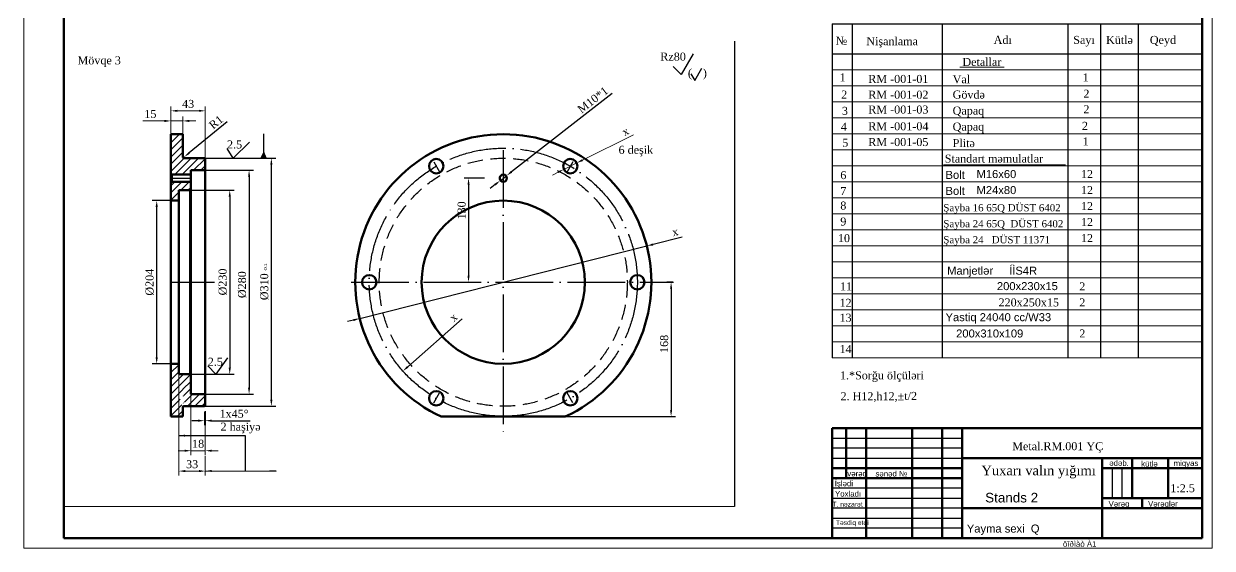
# Model space of a CAD drawing. Header units: millimetres. Extents: x -954 to 34898, y -2134 to 12006.
# Drawn here: x 13987 to 15472, y 570 to 1226 of the extents above; entities that cross this region are included whole.
import ezdxf

# ---------------------------------------------------------------- set-up
doc = ezdxf.new("R2010")
doc.units = ezdxf.units.MM
doc.header["$LTSCALE"] = 3
doc.linetypes.add('ACAD_ISO04W100', pattern=[30, 24, -3, 0, -3])
doc.linetypes.add('DASHED2', pattern=[9.525, 6.35, -3.175])
for name, color, linetype, lineweight in [('êîíòóðíàÿ', 7, 'Continuous', 53), ('îñåâûå', 101, 'ACAD_ISO04W100', 20), ('ðàçìåðíûå', 220, 'Continuous', 25), ('òîíêàÿ', 7, 'Continuous', 25), ('òîíêèé', 7, 'Continuous', 20), ('контурная', 7, 'Continuous', 50), ('невидимые', 7, 'DASHED2', 25), ('осевые', 1, 'ACAD_ISO04W100', 25), ('тонкая', 7, 'Continuous', 20)]:
    doc.layers.add(name, color=color, linetype=linetype, lineweight=lineweight)
doc.layers.add('осевая', color=4, linetype='Continuous')
doc.styles.add('s1v4', font='arial.ttf', dxfattribs={"height": 4})
doc.styles.add('s2.2v4', font='arial.ttf', dxfattribs={"height": 8})
doc.styles.add('s2.5v4', font='times.ttf', dxfattribs={"height": 10})
doc.styles.add('s3v4', font='arial.ttf', dxfattribs={"width": 0.8, "height": 12})
doc.styles.add('s4v4', font='arial.ttf', dxfattribs={"height": 16})
doc.dimstyles.new('s2.5v4', dxfattribs={"dimtxt": 10, "dimasz": 8, "dimexe": 5.5, "dimexo": 0.5, "dimgap": 3.5, "dimtad": 1, "dimdec": 0, "dimtxsty": 's2.5v4', "dimcen": 2.5, "dimclrd": 256, "dimclre": 1, "dimclrt": 256, "dimadec": 0, "dimazin": 0, "dimtfac": 1, "dimtdec": 0, "dimtmove": 0, "dimatfit": 3, "dimfxl": 1, "dimlwd": -1, "dimlwe": -1, "dimarcsym": 0})

# ---------------------------------------------------------------- blocks, each defined once
blk = doc.blocks.new('*D183')
at = {"layer": 'Defpoints', "color": 0, "transparency": 16777216}
for p in [(14581.8, 1029.4), (14589.7, 1035.5)]:
    blk.add_point(p, dxfattribs=at)
at = {"layer": 'ðàçìåðíûå', "transparency": 16777216}
for p, q in [((14721.7, 1138.2), (14596, 1040.4)), ((14581.8, 1029.4), (14589.7, 1035.5)), ((14575.5, 1024.5), (14569.2, 1019.6))]:
    blk.add_line(p, q, dxfattribs=at)
for points in [[(14595.2, 1041.5), (14596.8, 1039.4), (14589.7, 1035.5)], [(14574.6, 1025.5), (14576.3, 1023.4), (14581.8, 1029.4)]]:
    blk.add_solid(points, dxfattribs=at)
at = {"layer": 'ðàçìåðíûå', "transparency": 16777216, "insert": (14697.6, 1130.3), "char_height": 10, "attachment_point": 5, "rotation": 37.8667, "style": 's2.5v4'}
blk.add_mtext('M10*1', dxfattribs=at)
blk = doc.blocks.new('*D161')
at = {"layer": 'Defpoints', "color": 0, "transparency": 16777216}
for p in [(14213.4, 1042.5), (14213.4, 762.5), (14268.1, 762.5)]:
    blk.add_point(p, dxfattribs=at)
at = {"layer": 'ðàçìåðíûå', "color": 1, "transparency": 16777216}
for p, q in [((14213.9, 1042.5), (14273.6, 1042.5)), ((14213.9, 762.5), (14273.6, 762.5))]:
    blk.add_line(p, q, dxfattribs=at)
at = {"layer": 'ðàçìåðíûå', "transparency": 16777216}
blk.add_line((14268.1, 1034.5), (14268.1, 770.5), dxfattribs=at)
for points in [[(14266.8, 1034.5), (14269.4, 1034.5), (14268.1, 1042.5)], [(14266.8, 770.5), (14269.4, 770.5), (14268.1, 762.5)]]:
    blk.add_solid(points, dxfattribs=at)
at = {"layer": 'ðàçìåðíûå', "transparency": 16777216, "insert": (14259.4, 899.4), "char_height": 10, "attachment_point": 5, "rotation": 90, "style": 's2.5v4'}
blk.add_mtext('%%c280', dxfattribs=at)
blk = doc.blocks.new('*D162')
at = {"layer": 'Defpoints', "color": 0, "transparency": 16777216}
for p in [(14562.6, 1032.5), (14515.5, 902.5), (14542.3, 902.5)]:
    blk.add_point(p, dxfattribs=at)
at = {"layer": 'ðàçìåðíûå', "color": 1, "transparency": 16777216}
for p, q in [((14562.1, 1032.5), (14536.8, 1032.5)), ((14516, 902.5), (14547.8, 902.5))]:
    blk.add_line(p, q, dxfattribs=at)
at = {"layer": 'ðàçìåðíûå', "transparency": 16777216}
blk.add_line((14542.3, 1024.5), (14542.3, 910.5), dxfattribs=at)
for points in [[(14541, 1024.5), (14543.6, 1024.5), (14542.3, 1032.5)], [(14541, 910.5), (14543.6, 910.5), (14542.3, 902.5)]]:
    blk.add_solid(points, dxfattribs=at)
at = {"layer": 'ðàçìåðíûå', "transparency": 16777216, "insert": (14533.7, 992.2), "char_height": 10, "attachment_point": 5, "rotation": 90, "style": 's2.5v4'}
blk.add_mtext('130', dxfattribs=at)
blk = doc.blocks.new('*D172')
at = {"layer": 'Defpoints', "color": 0, "transparency": 16777216}
for p in [(14212.4, 1057.5), (14295.9, 1057.5), (14212.4, 747.5)]:
    blk.add_point(p, dxfattribs=at)
at = {"layer": 'ðàçìåðíûå', "color": 1, "transparency": 16777216}
for p, q in [((14212.9, 1057.5), (14301.4, 1057.5)), ((14212.9, 747.5), (14301.4, 747.5))]:
    blk.add_line(p, q, dxfattribs=at)
at = {"layer": 'ðàçìåðíûå', "transparency": 16777216}
blk.add_line((14295.9, 755.5), (14295.9, 1049.5), dxfattribs=at)
for points in [[(14294.6, 1049.5), (14297.3, 1049.5), (14295.9, 1057.5)], [(14294.6, 755.5), (14297.3, 755.5), (14295.9, 747.5)]]:
    blk.add_solid(points, dxfattribs=at)
at = {"layer": 'ðàçìåðíûå', "transparency": 16777216, "insert": (14287.2, 896.8), "char_height": 10, "attachment_point": 5, "rotation": 90, "style": 's2.5v4'}
blk.add_mtext('%%C310', dxfattribs=at)
blk = doc.blocks.new('*D173')
at = {"layer": 'Defpoints', "color": 0, "transparency": 16777216}
for p in [(14212.4, 741), (14213.4, 742), (14213.4, 729.4)]:
    blk.add_point(p, dxfattribs=at)
at = {"layer": 'ðàçìåðíûå', "transparency": 16777216}
for p, q in [((14204.4, 729.4), (14196.4, 729.4)), ((14212.4, 729.4), (14213.4, 729.4)), ((14221.4, 729.4), (14269.3, 729.4))]:
    blk.add_line(p, q, dxfattribs=at)
at = {"layer": 'ðàçìåðíûå', "color": 1, "transparency": 16777216}
for p, q in [((14212.4, 740.5), (14212.4, 723.9)), ((14213.4, 741.5), (14213.4, 723.9))]:
    blk.add_line(p, q, dxfattribs=at)
at = {"layer": 'ðàçìåðíûå', "transparency": 16777216}
for points in [[(14204.4, 730.8), (14204.4, 728.1), (14212.4, 729.4)], [(14221.4, 730.8), (14221.4, 728.1), (14213.4, 729.4)]]:
    blk.add_solid(points, dxfattribs=at)
at = {"layer": 'ðàçìåðíûå', "transparency": 16777216, "insert": (14249.3, 738), "char_height": 10, "attachment_point": 5, "style": 's2.5v4'}
blk.add_mtext('1x45%%D', dxfattribs=at)
blk = doc.blocks.new('*D189')
at = {"layer": 'Defpoints', "color": 0, "transparency": 16777216}
for p in [(14186.4, 1058.5), (14187.1, 1059.1)]:
    blk.add_point(p, dxfattribs=at)
at = {"layer": 'ðàçìåðíûå', "transparency": 16777216}
for p, q in [((14240.8, 1102.9), (14193.3, 1064.1)), ((14186.4, 1058.5), (14187.1, 1059.1))]:
    blk.add_line(p, q, dxfattribs=at)
at = {"layer": 'ðàçìåðíûå', "color": 1, "transparency": 16777216}
blk.add_arc((14186.4, 1058.5), 1, 298.6479, 39.2196, dxfattribs=at)
at = {"layer": 'ðàçìåðíûå', "transparency": 16777216}
blk.add_solid([(14192.5, 1065.2), (14194.2, 1063.1), (14187.1, 1059.1)], dxfattribs=at)
at = {"layer": 'ðàçìåðíûå', "transparency": 16777216, "insert": (14226.8, 1102.5), "char_height": 10, "attachment_point": 5, "rotation": 39.2196, "style": 's2.5v4'}
blk.add_mtext('R1', dxfattribs=at)
blk = doc.blocks.new('*D190')
at = {"layer": 'Defpoints', "color": 0, "transparency": 16777216}
for p in [(14170.4, 1104.1), (14170.4, 1087.5), (14185.4, 1087.5)]:
    blk.add_point(p, dxfattribs=at)
at = {"layer": 'тонкая', "transparency": 16777216}
for p, q in [((14162.4, 1104.1), (14135.3, 1104.1)), ((14185.4, 1104.1), (14170.4, 1104.1)), ((14193.4, 1104.1), (14201.4, 1104.1))]:
    blk.add_line(p, q, dxfattribs=at)
at = {"layer": 'тонкая', "color": 1, "transparency": 16777216}
for p, q in [((14170.4, 1088), (14170.4, 1109.6)), ((14185.4, 1088), (14185.4, 1109.6))]:
    blk.add_line(p, q, dxfattribs=at)
at = {"layer": 'тонкая', "transparency": 16777216}
for points in [[(14162.4, 1105.4), (14162.4, 1102.7), (14170.4, 1104.1)], [(14193.4, 1105.4), (14193.4, 1102.7), (14185.4, 1104.1)]]:
    blk.add_solid(points, dxfattribs=at)
at = {"layer": 'тонкая', "transparency": 16777216, "insert": (14144.8, 1112.7), "char_height": 10, "attachment_point": 5, "style": 's2.5v4'}
blk.add_mtext('15', dxfattribs=at)
blk = doc.blocks.new('*D191')
at = {"layer": 'Defpoints', "color": 0, "transparency": 16777216}
for p in [(14195.4, 772.5), (14213.4, 730.4), (14195.4, 691.9)]:
    blk.add_point(p, dxfattribs=at)
at = {"layer": 'тонкая', "color": 1, "transparency": 16777216}
for p, q in [((14195.4, 772), (14195.4, 686.4)), ((14213.4, 729.9), (14213.4, 686.4))]:
    blk.add_line(p, q, dxfattribs=at)
at = {"layer": 'тонкая', "transparency": 16777216}
for p, q in [((14187.4, 691.9), (14179.4, 691.9)), ((14213.4, 691.9), (14195.4, 691.9)), ((14221.4, 691.9), (14229.4, 691.9))]:
    blk.add_line(p, q, dxfattribs=at)
for points in [[(14187.4, 693.2), (14187.4, 690.5), (14195.4, 691.9)], [(14221.4, 693.2), (14221.4, 690.5), (14213.4, 691.9)]]:
    blk.add_solid(points, dxfattribs=at)
at = {"layer": 'тонкая', "transparency": 16777216, "insert": (14204.4, 700.5), "char_height": 10, "attachment_point": 5, "style": 's2.5v4'}
blk.add_mtext('18', dxfattribs=at)
blk = doc.blocks.new('*D174')
at = {"layer": 'Defpoints', "color": 0, "transparency": 16777216}
for p in [(14180.4, 787.5), (14213.4, 685.7), (14180.4, 666.4)]:
    blk.add_point(p, dxfattribs=at)
at = {"layer": 'тонкая', "color": 1, "transparency": 16777216}
for p, q in [((14180.4, 787), (14180.4, 660.9)), ((14213.4, 685.2), (14213.4, 660.9))]:
    blk.add_line(p, q, dxfattribs=at)
at = {"layer": 'тонкая', "transparency": 16777216}
blk.add_line((14205.4, 666.4), (14188.4, 666.4), dxfattribs=at)
for points in [[(14188.4, 667.8), (14188.4, 665.1), (14180.4, 666.4)], [(14205.4, 667.8), (14205.4, 665.1), (14213.4, 666.4)]]:
    blk.add_solid(points, dxfattribs=at)
at = {"layer": 'тонкая', "transparency": 16777216, "insert": (14196.9, 675), "char_height": 10, "attachment_point": 5, "style": 's2.5v4'}
blk.add_mtext('33', dxfattribs=at)
blk = doc.blocks.new('*D192')
at = {"layer": 'Defpoints', "color": 0, "transparency": 16777216}
for p in [(14170.4, 1116.7), (14170.4, 1099.6), (14213.4, 1056.5)]:
    blk.add_point(p, dxfattribs=at)
at = {"layer": 'тонкая', "color": 1, "transparency": 16777216}
for p, q in [((14170.4, 1100.1), (14170.4, 1122.2)), ((14213.4, 1057), (14213.4, 1122.2))]:
    blk.add_line(p, q, dxfattribs=at)
at = {"layer": 'тонкая', "transparency": 16777216}
blk.add_line((14205.4, 1116.7), (14178.4, 1116.7), dxfattribs=at)
for points in [[(14178.4, 1118), (14178.4, 1115.4), (14170.4, 1116.7)], [(14205.4, 1118), (14205.4, 1115.4), (14213.4, 1116.7)]]:
    blk.add_solid(points, dxfattribs=at)
at = {"layer": 'тонкая', "transparency": 16777216, "insert": (14191.9, 1125.3), "char_height": 10, "attachment_point": 5, "style": 's2.5v4'}
blk.add_mtext('43', dxfattribs=at)
blk = doc.blocks.new('*D205')
at = {"layer": 'Defpoints', "color": 0, "transparency": 16777216}
for p in [(14711.1, 1013.5), (14460.3, 791.4)]:
    blk.add_point(p, dxfattribs=at)
at = {"layer": 'тонкая', "transparency": 16777216}
blk.add_line((14534.3, 856.9), (14466.3, 796.7), dxfattribs=at)
blk.add_solid([(14465.4, 797.7), (14467.2, 795.7), (14460.3, 791.4)], dxfattribs=at)
at = {"layer": 'тонкая', "transparency": 16777216, "insert": (14523.4, 858.6), "char_height": 10, "attachment_point": 5, "rotation": 41.5323, "style": 's2.5v4'}
blk.add_mtext('x', dxfattribs=at)
blk = doc.blocks.new('*D206')
at = {"layer": 'Defpoints', "color": 0, "transparency": 16777216}
for p in [(14765.1, 947.8), (14406.4, 857.1)]:
    blk.add_point(p, dxfattribs=at)
at = {"layer": 'ðàçìåðíûå', "transparency": 16777216}
for p, q in [((14809.3, 958.9), (14772.9, 949.7)), ((14406.4, 857.1), (14765.1, 947.8)), ((14398.6, 855.2), (14390.9, 853.2))]:
    blk.add_line(p, q, dxfattribs=at)
for points in [[(14772.5, 951), (14773.2, 948.4), (14765.1, 947.8)], [(14398.3, 856.5), (14398.9, 853.9), (14406.4, 857.1)]]:
    blk.add_solid(points, dxfattribs=at)
at = {"layer": 'ðàçìåðíûå', "transparency": 16777216, "insert": (14800.4, 965.5), "char_height": 10, "attachment_point": 5, "rotation": 14.1783, "style": 's2.5v4'}
blk.add_mtext('x', dxfattribs=at)
blk = doc.blocks.new('*D207')
at = {"layer": 'Defpoints', "color": 0, "transparency": 16777216}
for p in [(14798.2, 902.5), (14663.2, 734.5), (14795.4, 734.5)]:
    blk.add_point(p, dxfattribs=at)
at = {"layer": 'ðàçìåðíûå', "color": 1, "transparency": 16777216}
for p, q in [((14797.7, 902.5), (14789.9, 902.5)), ((14663.7, 734.5), (14800.9, 734.5))]:
    blk.add_line(p, q, dxfattribs=at)
at = {"layer": 'ðàçìåðíûå', "transparency": 16777216}
blk.add_line((14795.4, 894.5), (14795.4, 742.5), dxfattribs=at)
for points in [[(14794.1, 894.5), (14796.7, 894.5), (14795.4, 902.5)], [(14794.1, 742.5), (14796.7, 742.5), (14795.4, 734.5)]]:
    blk.add_solid(points, dxfattribs=at)
at = {"layer": 'ðàçìåðíûå', "transparency": 16777216, "insert": (14786.8, 825.4), "char_height": 10, "attachment_point": 5, "rotation": 90, "style": 's2.5v4'}
blk.add_mtext('168', dxfattribs=at)
blk = doc.blocks.new('*D208')
at = {"layer": 'Defpoints', "color": 0, "transparency": 16777216}
for p in [(14194.4, 1017.5), (14194.4, 787.5), (14243.9, 787.5)]:
    blk.add_point(p, dxfattribs=at)
at = {"layer": 'ðàçìåðíûå', "color": 1, "transparency": 16777216}
for p, q in [((14194.9, 1017.5), (14249.4, 1017.5)), ((14194.9, 787.5), (14249.4, 787.5))]:
    blk.add_line(p, q, dxfattribs=at)
at = {"layer": 'ðàçìåðíûå', "transparency": 16777216}
blk.add_line((14243.9, 1009.5), (14243.9, 795.5), dxfattribs=at)
for points in [[(14242.6, 1009.5), (14245.3, 1009.5), (14243.9, 1017.5)], [(14242.6, 795.5), (14245.3, 795.5), (14243.9, 787.5)]]:
    blk.add_solid(points, dxfattribs=at)
at = {"layer": 'ðàçìåðíûå', "transparency": 16777216, "insert": (14235.2, 902.8), "char_height": 10, "attachment_point": 5, "rotation": 90, "style": 's2.5v4'}
blk.add_mtext('%%C230', dxfattribs=at)
blk = doc.blocks.new('*D209')
at = {"layer": 'Defpoints', "color": 0, "transparency": 16777216}
for p in [(14152.7, 1004.5), (14170.4, 1004.5), (14170.4, 800.5)]:
    blk.add_point(p, dxfattribs=at)
at = {"layer": 'ðàçìåðíûå', "color": 1, "transparency": 16777216}
for p, q in [((14169.9, 1004.5), (14147.2, 1004.5)), ((14169.9, 800.5), (14147.2, 800.5))]:
    blk.add_line(p, q, dxfattribs=at)
at = {"layer": 'ðàçìåðíûå', "transparency": 16777216}
blk.add_line((14152.7, 808.5), (14152.7, 996.5), dxfattribs=at)
for points in [[(14151.3, 996.5), (14154, 996.5), (14152.7, 1004.5)], [(14151.3, 808.5), (14154, 808.5), (14152.7, 800.5)]]:
    blk.add_solid(points, dxfattribs=at)
at = {"layer": 'ðàçìåðíûå', "transparency": 16777216, "insert": (14143.9, 902.5), "char_height": 10, "attachment_point": 5, "rotation": 90, "style": 's2.5v4'}
blk.add_mtext('%%C204', dxfattribs=at)
blk = doc.blocks.new('*D219')
at = {"layer": 'Defpoints', "color": 0, "transparency": 16777216}
for p in [(14661.4, 1043.5), (14677.5, 1051.5)]:
    blk.add_point(p, dxfattribs=at)
at = {"layer": 'тонкая', "transparency": 16777216}
for p, q in [((14748.3, 1086.5), (14684.7, 1055.1)), ((14654.2, 1040), (14647.1, 1036.4)), ((14661.4, 1043.5), (14677.5, 1051.5))]:
    blk.add_line(p, q, dxfattribs=at)
for points in [[(14684.1, 1056.3), (14685.3, 1053.9), (14677.5, 1051.5)], [(14653.7, 1041.2), (14654.8, 1038.8), (14661.4, 1043.5)]]:
    blk.add_solid(points, dxfattribs=at)
at = {"layer": 'тонкая', "transparency": 16777216, "insert": (14738.3, 1091), "char_height": 10, "attachment_point": 5, "rotation": 26.3244, "style": 's2.5v4'}
blk.add_mtext('x', dxfattribs=at)

msp = doc.modelspace()

# ---------------------------------------------------------------- hatches: boundary and pattern name
at = {"layer": 'êîíòóðíàÿ'}
msp.add_hatch(color=256, dxfattribs=at).paths.add_polyline_path([(14286.458, 1064.479), (14282.869, 1057.459), (14289.458, 1057.459)])
at = {"layer": 'тонкая'}
h = msp.add_hatch(dxfattribs=at)
h.set_pattern_fill('ANSI31', color=256, scale=2, style=0)
h.set_pattern_definition([(45, (-5919.7695, 1012.7194), (-4.490128, 4.490128), [])])
edge = h.paths.add_edge_path()
edge.add_line((14185.361, 1087.459), (14170.361, 1087.459))
edge.add_line((14170.361, 1087.459), (14170.361, 1037.959))
edge.add_line((14170.361, 1037.959), (14171.361, 1036.959))
edge.add_line((14171.361, 1036.959), (14195.361, 1037.459))
edge.add_line((14195.361, 1037.459), (14195.361, 1042.459))
edge.add_line((14195.361, 1042.459), (14196.486, 1042.459))
edge.add_line((14196.486, 1042.459), (14197.611, 1042.459))
edge.add_line((14197.611, 1042.459), (14199.861, 1042.459))
edge.add_line((14199.861, 1042.459), (14204.361, 1042.459))
edge.add_line((14204.361, 1042.459), (14213.361, 1042.459))
edge.add_line((14213.361, 1042.459), (14213.361, 1056.459))
edge.add_line((14213.361, 1056.459), (14212.361, 1057.459))
edge.add_line((14212.361, 1057.459), (14199.698, 1057.459))
edge.add_line((14199.698, 1057.459), (14192.948, 1057.459))
edge.add_line((14192.948, 1057.459), (14189.573, 1057.459))
edge.add_line((14189.573, 1057.459), (14186.361, 1057.459))
edge.add_arc((14186.361, 1058.459), 1, 180, 270, ccw=False)
edge.add_line((14185.361, 1058.459), (14185.361, 1087.459))
h.paths.add_polyline_path([(14180.361, 1017.459), (14194.198, 1017.459), (14195.361, 1018.459), (14195.361, 1027.459), (14170.861, 1027.459), (14170.361, 1026.959), (14170.361, 1004.459), (14180.361, 1004.459)])
edge = h.paths.add_edge_path()
edge.add_line((14195.361, 786.459), (14194.198, 787.459))
edge.add_line((14194.198, 787.459), (14180.198, 787.459))
edge.add_line((14180.198, 787.459), (14180.198, 800.459))
edge.add_line((14180.198, 800.459), (14170.361, 800.459))
edge.add_line((14170.361, 800.459), (14170.361, 734.459))
edge.add_line((14170.361, 734.459), (14185.361, 734.459))
edge.add_line((14185.361, 734.459), (14185.198, 766.741))
edge.add_arc((14198.002, 757.1), 16.028, 143.021506, 216.978494)
edge.add_line((14185.198, 747.459), (14185.361, 746.459))
edge.add_line((14185.361, 746.459), (14185.198, 747.459))
edge.add_line((14185.198, 747.459), (14185.198, 766.741))
edge.add_line((14185.198, 766.741), (14185.198, 757.764))
edge.add_line((14185.198, 757.764), (14185.198, 778.545))
edge.add_line((14185.198, 778.545), (14185.491, 762.349))
edge.add_line((14185.491, 762.349), (14186.361, 747.459))
edge.add_line((14186.361, 747.459), (14186.198, 763.084))
edge.add_line((14186.198, 763.084), (14187.823, 747.459))
edge.add_line((14187.823, 747.459), (14189.448, 747.459))
edge.add_line((14189.448, 747.459), (14192.698, 747.459))
edge.add_line((14192.698, 747.459), (14195.361, 747.459))
edge.add_line((14195.361, 747.459), (14212.198, 747.459))
edge.add_line((14212.198, 747.459), (14213.361, 748.459))
edge.add_line((14213.361, 748.459), (14213.361, 762.459))
edge.add_line((14213.361, 762.459), (14195.361, 762.459))
edge.add_line((14195.361, 762.459), (14195.361, 786.459))

# ---------------------------------------------------------------- linework, layer by layer
at = {"color": 0, "linetype": 'ByBlock', "lineweight": -2}
for points in [[(14996.596, 1225.493), (15459.096, 1225.493), (15459.096, 887.993)], [(14996.596, 1225.493), (14996.596, 995.404)], [(14996.596, 1225.493), (15021.596, 1225.493), (15021.596, 999.03)], [(14996.596, 1225.493), (14996.596, 1187.993), (15459.096, 1187.993)], [(15021.596, 1225.493), (15134.096, 1225.493), (15134.096, 998.123)], [(15291.173, 1225.493), (15291.173, 907.993)], [(15331.953, 1225.493), (15331.953, 907.993)], [(15378.835, 1225.493), (15378.835, 907.993)], [(14822.871, 1187.835), (14808.057, 1162.177), (14797.974, 1172.26)], [(14820.081, 1162.754), (14824.864, 1154.47), (14833.792, 1169.934)], [(14286.458, 1057.459), (14286.458, 1087.84)], [(14268.596, 1077.412), (14248.051, 1057.459), (14240.532, 1069.661)], [(14286.458, 1064.479), (14282.869, 1057.459), (14289.458, 1057.459), (14286.458, 1064.479)], [(14171.361, 1036.959), (14170.361, 1037.959)], [(14170.361, 1032.459), (14170.361, 1037.459)], [(14171.361, 1027.959), (14170.361, 1026.959)], [(14170.861, 1037.459), (14195.361, 1037.459)], [(14195.361, 1027.459), (14170.861, 1027.459)], [(14996.596, 1017.993), (14996.596, 887.993)], [(14180.361, 999.298), (14180.361, 797.459)], [(15021.596, 1007.993), (15021.596, 887.993)], [(14996.596, 977.993), (14996.596, 807.993)], [(15021.596, 967.993), (15021.596, 807.993)], [(15291.173, 927.993), (15291.173, 807.993)], [(15331.953, 907.993), (15331.953, 807.993)], [(15378.835, 919.671), (15378.835, 807.993)], [(14241.205, 807.956), (14226.631, 787.459), (14216.493, 798.055)]]:
    msp.add_lwpolyline(points, dxfattribs=at)
msp.add_arc((14585.731, 1032.459), 5, 180, 90, dxfattribs=at)
at = {"layer": 'êîíòóðíàÿ'}
for p, q in [((14036.558, 582.5), (14036.558, 2660)), ((15459.058, 2660), (15459.058, 582.5)), ((14170.361, 1087.459), (14170.361, 734.459)), ((14195.361, 1018.459), (14195.361, 1042.459)), ((14180.361, 1017.459), (14194.361, 1017.459)), ((14194.361, 1017.459), (14195.361, 1018.459)), ((14195.361, 772.459), (14195.361, 1018.459)), ((14180.361, 787.459), (14194.361, 787.459)), ((14194.361, 787.459), (14195.361, 786.459)), ((14195.361, 786.459), (14195.361, 762.459)), ((15459.058, 720), (14996.558, 720)), ((14996.558, 720), (14996.558, 582.5)), ((15014.058, 720), (15014.058, 657.5)), ((15039.058, 720), (15039.058, 582.5)), ((15096.558, 720), (15096.558, 582.5)), ((15134.058, 720), (15134.058, 582.5)), ((15159.058, 720), (15159.058, 582.5)), ((15159.058, 670), (14996.558, 670)), ((15159.058, 682.5), (15459.058, 682.5)), ((15334.058, 682.5), (15334.058, 582.5)), ((15334.058, 670), (15459.058, 670)), ((15371.558, 682.5), (15371.558, 632.5)), ((15416.558, 682.5), (15416.558, 632.5)), ((14996.558, 657.5), (15159.058, 657.5)), ((15459.058, 632.5), (15334.058, 632.5)), ((15384.058, 632.5), (15384.058, 620)), ((15159.058, 620), (15459.058, 620)), ((15459.058, 582.5), (14036.558, 582.5))]:
    msp.add_line(p, q, dxfattribs=at)
for points in [[(14170.361, 1032.459), (14171.361, 1032.459), (14171.361, 1036.959), (14195.361, 1036.959)], [(14171.361, 1033.59), (14171.361, 1027.959)], [(14195.361, 1027.959), (14171.361, 1027.959)], [(14180.361, 1017.459), (14180.361, 787.459)], [(14194.356, 1017.459), (14194.356, 787.459)]]:
    msp.add_lwpolyline(points, dxfattribs=at)
msp.add_circle((14585.731, 1032.459), 4.5, dxfattribs=at)
at = {"layer": 'îñåâûå'}
msp.add_line((14170.361, 902.459), (14203.268, 902.459), dxfattribs=at)
at = {"layer": 'òîíêàÿ'}
for p, q in [((14874.572, 1203.711), (14874.572, 622.189)), ((15134.096, 1007.993), (15134.096, 807.993)), ((14996.558, 707.5), (15159.058, 707.5)), ((15159.058, 695), (14996.558, 695)), ((14996.558, 682.5), (15159.058, 682.5)), ((15346.558, 670), (15346.558, 632.5)), ((15359.058, 632.5), (15359.058, 670)), ((15159.058, 645), (14996.558, 645)), ((14996.558, 632.5), (15159.058, 632.5)), ((15159.058, 620), (14996.558, 620)), ((14996.558, 607.5), (15159.058, 607.5)), ((15159.058, 595), (14996.558, 595))]:
    msp.add_line(p, q, dxfattribs=at)
at = {"layer": 'òîíêèé'}
for p, q in [((13986.558, 570), (13986.558, 2672.5)), ((15471.558, 2672.5), (15471.558, 570)), ((15155.979, 1171.327), (15211.692, 1171.327)), ((15135.771, 1049.202), (15288.334, 1049.202)), ((14874.572, 622.189), (14036.558, 622.189)), ((15471.558, 570), (13986.558, 570))]:
    msp.add_line(p, q, dxfattribs=at)
at = {"layer": 'контурная'}
for p, q in [((14170.361, 1087.459), (14185.361, 1087.459)), ((14185.361, 1058.459), (14185.361, 1087.459)), ((14212.361, 1057.459), (14186.361, 1057.459)), ((14212.361, 1057.459), (14213.361, 1056.459)), ((14213.361, 1056.459), (14213.361, 902.459)), ((14213.361, 1042.459), (14195.361, 1042.459)), ((14170.361, 1004.459), (14180.361, 1004.459)), ((14213.361, 748.459), (14213.361, 902.459)), ((14170.361, 800.459), (14180.361, 800.459)), ((14213.361, 762.459), (14195.361, 762.459)), ((14185.361, 746.459), (14185.361, 734.459)), ((14212.361, 747.459), (14186.361, 747.459)), ((14212.361, 747.459), (14213.361, 748.459)), ((14185.361, 734.459), (14170.361, 734.459)), ((14663.197, 734.459), (14508.265, 734.459)), ((15159.058, 670), (15159.058, 657.5))]:
    msp.add_line(p, q, dxfattribs=at)
for centre, radius in [((14501.981, 1047.518), 9), ((14669.481, 1047.518), 9), ((14585.731, 902.459), 102), ((14418.231, 902.459), 9), ((14753.231, 902.459), 9), ((14501.981, 757.4), 9), ((14669.481, 757.4), 9)]:
    msp.add_circle(centre, radius, dxfattribs=at)
for centre, radius, start, end in [((14585.731, 902.459), 185, 294.754798, 245.245202), ((14186.361, 1058.459), 1, 180, 270), ((14186.361, 746.459), 1, 90, 180)]:
    msp.add_arc(centre, radius, start, end, dxfattribs=at)
at = {"layer": 'невидимые'}
msp.add_circle((14585.731, 902.459), 155, dxfattribs=at)
at = {"layer": 'осевая'}
msp.add_line((14170.361, 1032.459), (14195.361, 1032.459), dxfattribs=at)
at = {"layer": 'осевые'}
for p, q in [((14585.731, 1067.459), (14585.731, 707.459)), ((14498.731, 1053.148), (14505.981, 1040.59)), ((14672.731, 1053.148), (14665.481, 1040.59)), ((14170.361, 902.459), (14224.701, 902.459)), ((14395.785, 902.459), (14798.23, 902.459)), ((14498.731, 751.771), (14505.981, 764.328)), ((14672.731, 751.771), (14665.481, 764.328))]:
    msp.add_line(p, q, dxfattribs=at)
msp.add_circle((14585.731, 902.459), 167.5, dxfattribs=at)
at = {"layer": 'тонкая'}
for p, q in [((14996.596, 1167.993), (15459.058, 1167.993)), ((14996.596, 1147.993), (15459.058, 1147.993)), ((14996.596, 1127.993), (15459.058, 1127.993)), ((14996.596, 1107.993), (15459.058, 1107.993)), ((14996.596, 1087.993), (15459.058, 1087.993)), ((14996.596, 1067.993), (15459.058, 1067.993)), ((14996.596, 1047.993), (15459.058, 1047.993)), ((14996.596, 1027.993), (15459.058, 1027.993)), ((14996.596, 1007.993), (15459.058, 1007.993)), ((14996.596, 987.993), (15459.058, 987.993)), ((14996.596, 967.993), (15459.058, 967.993)), ((14996.596, 947.993), (15459.058, 947.993)), ((14996.596, 927.993), (15459.058, 927.993)), ((14996.596, 907.993), (15459.058, 907.993)), ((14996.596, 887.993), (15459.058, 887.993)), ((14996.596, 867.993), (15459.058, 867.993)), ((14996.596, 847.993), (15459.058, 847.993)), ((14996.596, 827.993), (15459.058, 827.993)), ((14996.596, 807.993), (15459.058, 807.993))]:
    msp.add_line(p, q, dxfattribs=at)

# ---------------------------------------------------------------- texts
at = {"color": 0, "linetype": 'ByBlock', "lineweight": -2, "style": 's2.5v4'}
for s, p in [('Rz80', (14781.943, 1179.475)), ('(', (14816.36, 1159.038)), (')', (14835.083, 1158.945)), ('2.5', (14240.532, 1069.661)), ('2.5', (14216.493, 798.055))]:
    msp.add_text(s, height=10, dxfattribs=at).set_placement(p)
at = {"layer": 'ðàçìåðíûå', "style": 's1v4'}
msp.add_text('-0.1', height=4, rotation=90, dxfattribs=at).set_placement((14290.602, 916.173))
at = {"layer": 'ðàçìåðíûå', "style": 's2.5v4'}
msp.add_text('2 haşiyə', height=10, dxfattribs=at).set_placement((14232.434, 716.938))
at = {"layer": 'òîíêèé'}
for s, height, style, p in [('1', 10, 's2.5v4', (15005.812, 1153.416)), ('1', 10, 's2.5v4', (15309.569, 1153.416)), ('2', 10, 's2.5v4', (15007.85, 1132.042)), ('2', 10, 's2.5v4', (15310.588, 1133.06)), ('3', 10, 's2.5v4', (15008.869, 1111.686)), ('2', 10, 's2.5v4', (15310.588, 1113.721)), ('4', 10, 's2.5v4', (15007.501, 1091.825)), ('2', 10, 's2.5v4', (15308.769, 1092.934)), ('5', 10, 's2.5v4', (15009.245, 1071.894)), ('1', 10, 's2.5v4', (15309.53, 1073.416)), ('6', 10, 's2.5v4', (15006.831, 1031.329)), ('Bolt', 10, 's2.2v4', (15138.307, 1031.635)), ('M16x60', 10, 's2.2v4', (15177.036, 1032.653)), ('12', 10, 's2.5v4', (15307.492, 1032.653)), ('7', 10, 's2.5v4', (15006.831, 1011.416)), ('Bolt', 10, 's2.2v4', (15138.307, 1011.635)), ('M24x80', 10, 's2.2v4', (15177.036, 1012.653)), ('12', 10, 's2.5v4', (15307.492, 1012.653)), ('8', 10, 's2.5v4', (15006.831, 993.314)), ('12', 10, 's2.5v4', (15307.492, 992.653)), ('9', 10, 's2.5v4', (15006.831, 973.314)), ('12', 10, 's2.5v4', (15307.492, 972.653)), ('10', 10, 's2.5v4', (15003.838, 952.602)), ('12', 10, 's2.5v4', (15307.492, 952.653)), ('Manjetlər', 10, 's2.2v4', (15140.345, 911.94)), ('ÍÌS4R', 10, 's2.2v4', (15217.803, 911.94)), ('11', 10, 's2.5v4', (15006.328, 892.246)), ('200x230x15', 10, 's2.2v4', (15202.516, 892.602)), ('2', 10, 's2.5v4', (15305.454, 892.246)), ('12', 10, 's2.5v4', (15005.827, 871.741)), ('220x250x15', 10, 's2.5v4', (15204.554, 872.246)), ('2', 10, 's2.5v4', (15305.454, 872.246)), ('13', 10, 's2.5v4', (15005.827, 853.125)), ('Yastiq 24040 cc/W33', 10, 's2.2v4', (15138.322, 853.777)), ('200x310x109', 10, 's2.2v4', (15151.571, 833.42)), ('2', 10, 's2.5v4', (15305.469, 833.42)), ('14', 10, 's2.5v4', (15005.827, 814.001)), ('2. H12,h12,%%p', 10, 's2.5v4', (15007.107, 755.046)), ('t/2', 10, 's2.5v4', (15086.789, 755.41)), ('Stands 2', 12, 's3v4', (15187.848, 627.241)), ('Yayma sexi  Q', 10, 's2.2v4', (15164.92, 589.592))]:
    msp.add_text(s, height=height, dxfattribs=dict(at, style=style)).set_placement(p)
at = {"layer": 'тонкая'}
for s, height, style, p in [('№', 10, 's2.5v4', (15000.993, 1199.495)), ('Nişanlama', 10, 's2.5v4', (15039.267, 1198.749)), ('Adı', 10, 's2.5v4', (15198.466, 1200.359)), ('Sayı', 10, 's2.5v4', (15297.902, 1200.359)), ('Kütlə', 10, 's2.5v4', (15338.919, 1200.359)), ('Qeyd', 10, 's2.5v4', (15393.608, 1200.359)), ('Mövqe 3', 10, 's2.5v4', (14053.754, 1174.818)), ('Detallar', 10, 's2.5v4', (15159.432, 1172.781)), ('    RM -001-01', 10, 's2.5v4', (15026.743, 1151.572)), ('Val', 10, 's2.5v4', (15147.209, 1151.192)), ('    RM -001-02', 10, 's2.5v4', (15026.743, 1131.847)), ('Gövdə', 10, 's2.5v4', (15147.209, 1132.051)), ('    RM -001-03', 10, 's2.5v4', (15026.743, 1113.282)), ('Qapaq', 10, 's2.5v4', (15147.209, 1112.013)), ('    RM -001-04', 10, 's2.5v4', (15026.743, 1092.397)), ('Qapaq', 10, 's2.5v4', (15147.209, 1092.013)), ('6 deşik', 10, 's2.5v4', (14729.775, 1062.955)), ('    RM -001-05', 10, 's2.5v4', (15026.743, 1072.672)), ('Plitə', 10, 's2.5v4', (15147.209, 1071.377)), ('Standart məmulatlar', 10, 's2.5v4', (15137.287, 1051.991)), ('Şayba 16 65Q DÜST 6402', 9, 's2.5v4', (15135.609, 991.097)), ('Şayba 24 65Q  DÜST 6402', 9, 's2.5v4', (15135.609, 971.097)), ('Şayba 24   DÜST 11371', 9, 's2.5v4', (15135.609, 951.097)), ('1.*Sorğu ölçüləri', 10, 's2.5v4', (15006.398, 781.056)), ('Metal.RM.001 YÇ', 10, 's2.5v4', (15221.629, 692.525)), ('Yuxarı valın yığımı', 12, 's2.5v4', (15183.129, 661.231)), ('ədəb.', 7, 's4v4', (15342.923, 672.959)), ('kütlə', 7, 's4v4', (15382.812, 672.034)), ('miqyas', 7, 's4v4', (15423.261, 672.803)), ('İşlədi', 7, 's4v4', (14999.919, 647.49)), ('vərəq', 7, 's4v4', (15015.626, 659.833)), ('sənəd №', 7, 's4v4', (15050.768, 659.668)), ('Yoxladı', 7, 's4v4', (15000.218, 634.565)), ('1:2.5', 10, 's2.5v4', (15419.234, 640.064)), ('T. nəzarət', 6, 's4v4', (14996.933, 622.058)), ('Vərəq', 7, 's4v4', (15342.058, 622.025)), ('Vərəqlər', 7, 's4v4', (15391.408, 622.025)), ('Təsdiq etdi', 6, 's4v4', (15001.275, 599.052)), ('ôîðìàò À1', 7, 's4v4', (15285.03, 571.835))]:
    msp.add_text(s, height=height, dxfattribs=dict(at, style=style)).set_placement(p)

# ---------------------------------------------------------------- dimensions: what is measured, and where the dimension line sits
at = {"layer": 'ðàçìåðíûå'}
for p1, p2, text, picture, middle in [((14581.784, 1029.39), (14589.678, 1035.528), 'M10*1', '*D183', (14702.905, 1123.567)), ((14406.366, 857.145), (14765.095, 947.773), 'x', '*D206', (14802.502, 957.224))]:
    dim = msp.add_diameter_dim_2p(p1=p1, p2=p2, text=text, dimstyle='s2.5v4', dxfattribs=at)
    dim.commit()
    dim.dimension.update_dxf_attribs({"geometry": picture, "text_midpoint": middle, "dimtype": 163})
dim = msp.add_radius_dim(center=(14186.361, 1058.459), mpoint=(14187.136, 1059.091), dimstyle='s2.5v4', dxfattribs=at)
dim.commit()
dim.dimension.update_dxf_attribs({"geometry": '*D189', "text_midpoint": (14232.216, 1095.884), "dimtype": 164})
for base, p1, p2, text, picture, middle in [((14295.937, 1057.459), (14212.361, 747.459), (14212.361, 1057.459), '%%C<>', '*D172', (14295.937, 896.804)), ((14268.084, 762.459), (14213.361, 1042.459), (14213.361, 762.459), '%%c<>', '*D161', (14268.084, 899.419)), ((14243.945, 787.459), (14194.356, 1017.459), (14194.356, 787.459), '%%C<>', '*D208', (14243.945, 902.825))]:
    dim = msp.add_linear_dim(base=base, p1=p1, p2=p2, angle=90, text=text, dimstyle='s2.5v4', dxfattribs=at)
    dim.commit()
    dim.dimension.update_dxf_attribs({"geometry": picture, "text_midpoint": middle, "dimtype": 160})
for base, p1, p2, picture, middle in [((14542.306, 902.459), (14562.578, 1032.459), (14515.474, 902.459), '*D162', (14542.306, 992.174)), ((14795.395, 734.459), (14798.23, 902.459), (14663.197, 734.459), '*D207', (14795.395, 825.379))]:
    dim = msp.add_linear_dim(base=base, p1=p1, p2=p2, angle=90, dimstyle='s2.5v4', dxfattribs=at)
    dim.commit()
    dim.dimension.update_dxf_attribs({"geometry": picture, "text_midpoint": middle, "dimtype": 160})
dim = msp.add_linear_dim(base=(14152.656, 1004.459), p1=(14170.361, 800.459), p2=(14170.361, 1004.459), angle=90, text='%%C<>', dimstyle='s2.5v4', dxfattribs=at)
dim.commit()
dim.dimension.update_dxf_attribs({"geometry": '*D209', "text_midpoint": (14143.939, 902.459)})
dim = msp.add_linear_dim(base=(14213.361, 729.417), p1=(14212.361, 740.979), p2=(14213.361, 741.979), text='<>x45%%D', dimstyle='s2.5v4', dxfattribs=at)
dim.commit()
dim.dimension.update_dxf_attribs({"geometry": '*D173', "text_midpoint": (14249.332, 738.003)})
at = {"layer": 'тонкая'}
for base, p1, p2, picture, middle in [((14170.361, 1116.701), (14213.361, 1056.459), (14170.361, 1099.583), '*D192', (14191.861, 1125.287)), ((14170.361, 1104.083), (14185.361, 1087.459), (14170.361, 1087.459), '*D190', (14144.83, 1112.67)), ((14180.361, 666.424), (14213.361, 685.702), (14180.361, 787.459), '*D174', (14196.861, 675.01))]:
    dim = msp.add_linear_dim(base=base, p1=p1, p2=p2, dimstyle='s2.5v4', dxfattribs=at)
    dim.commit()
    dim.dimension.update_dxf_attribs({"geometry": picture, "text_midpoint": middle})
for p1, p2, picture, middle in [((14661.414, 1043.527), (14677.548, 1051.51), '*D219', (14742.027, 1083.411)), ((14711.118, 1013.519), (14460.343, 791.4), '*D205', (14529.079, 852.281))]:
    dim = msp.add_diameter_dim_2p(p1=p1, p2=p2, text='x', dimstyle='s2.5v4', dxfattribs=at)
    dim.commit()
    dim.dimension.update_dxf_attribs({"geometry": picture, "text_midpoint": middle, "dimtype": 163})
dim = msp.add_linear_dim(base=(14195.361, 691.868), p1=(14213.361, 730.397), p2=(14195.361, 772.459), dimstyle='s2.5v4', dxfattribs=at)
dim.commit()
dim.dimension.update_dxf_attribs({"geometry": '*D191', "text_midpoint": (14204.361, 691.868), "dimtype": 160})

# ---------------------------------------------------------------- leaders
at = {"color": 0, "linetype": 'ByBlock', "lineweight": -2}
for points, override in [([(14180.147, 710.735), (14263.235, 710.735), (14263.235, 666.229)], {"dimgap": 1.5, "dimtad": 0}), ([(14213.472, 666.58), (14301.856, 666.291), (14294.156, 666.642)], {"dimtad": 0})]:
    msp.add_leader(points, dimstyle='s2.5v4', override=override, dxfattribs=at)

doc.saveas('drawing.dxf')
